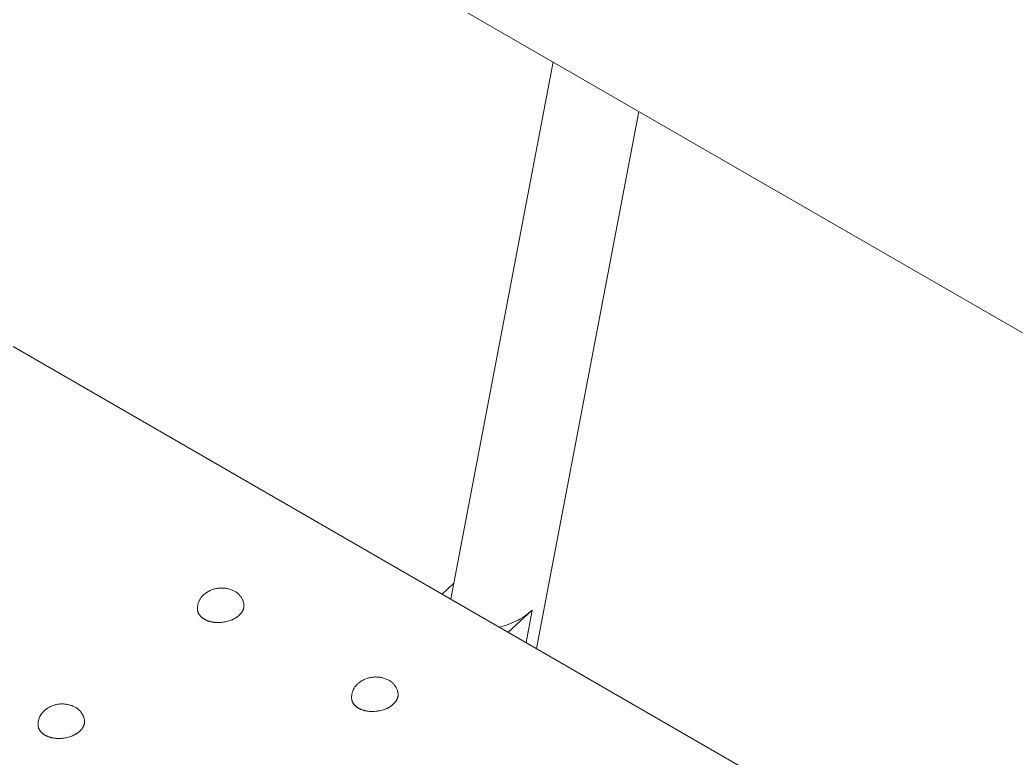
# Model space of a CAD drawing. Header units: inches. Extents: x -9 to 187, y -3 to 135.
# Drawn here: x 129.82 to 140.07, y 74.72 to 82.32 of the extents above; entities that cross this region are included whole.
import ezdxf

# ---------------------------------------------------------------- set-up
doc = ezdxf.new("R2010")
doc.units = ezdxf.units.IN
doc.layers.add('ZANO_R', color=7, linetype='Continuous', lineweight=0)

msp = doc.modelspace()

# ---------------------------------------------------------------- linework, layer by layer
at = {"layer": 'ZANO_R'}
for p, q in [((130.38269, 84.72863), (136.95362, 80.9349)), ((134.25583, 76.37877), (135.30599, 81.88616)), ((136.18757, 81.37718), (135.13363, 75.84984)), ((136.95362, 80.9349), (139.21946, 79.62672)), ((139.21946, 79.62672), (175.45653, 58.70523)), ((156.42896, 63.55497), (129.42074, 79.14818)), ((131.84901, 76.46892), (131.85869, 76.47036)), ((131.85869, 76.47036), (131.86842, 76.47146)), ((131.86842, 76.47146), (131.87817, 76.47223)), ((131.87817, 76.47223), (131.88795, 76.47265)), ((131.88795, 76.47265), (131.89774, 76.47274)), ((131.89774, 76.47274), (131.90753, 76.47248)), ((131.90753, 76.47248), (131.9173, 76.47189)), ((131.9173, 76.47189), (131.92704, 76.47095)), ((131.92704, 76.47095), (131.93675, 76.46968)), ((131.93675, 76.46968), (131.9464, 76.46807)), ((134.16315, 76.41015), (134.28255, 76.51891)), ((131.6772, 76.36497), (131.68087, 76.37044)), ((131.68087, 76.37044), (131.68472, 76.37578)), ((131.68472, 76.37578), (131.68875, 76.38099)), ((131.68875, 76.38099), (131.69297, 76.38606)), ((131.69297, 76.38606), (131.69735, 76.39097)), ((131.69735, 76.39097), (131.7019, 76.39574)), ((131.7019, 76.39574), (131.70661, 76.40034)), ((131.70661, 76.40034), (131.71148, 76.40478)), ((131.71148, 76.40478), (131.71649, 76.40905)), ((131.71649, 76.40905), (131.72165, 76.41314)), ((131.72165, 76.41314), (131.72695, 76.41705)), ((131.72695, 76.41705), (131.73238, 76.42078)), ((131.73238, 76.42078), (131.74046, 76.42631)), ((131.74046, 76.42631), (131.74872, 76.43155)), ((131.74872, 76.43155), (131.75717, 76.43651)), ((131.75717, 76.43651), (131.76578, 76.44116)), ((131.76578, 76.44116), (131.77454, 76.44552)), ((131.77454, 76.44552), (131.78346, 76.44956)), ((131.78346, 76.44956), (131.7925, 76.4533)), ((131.7925, 76.4533), (131.80168, 76.45672)), ((131.80168, 76.45672), (131.81096, 76.45981)), ((131.81096, 76.45981), (131.82035, 76.46258)), ((131.82035, 76.46258), (131.82983, 76.46503)), ((131.82983, 76.46503), (131.83938, 76.46714)), ((131.83938, 76.46714), (131.84901, 76.46892)), ((131.9464, 76.46807), (131.95599, 76.46613)), ((131.95599, 76.46613), (131.96551, 76.46385)), ((131.96551, 76.46385), (131.97495, 76.46124)), ((131.97495, 76.46124), (131.98429, 76.45831)), ((131.98429, 76.45831), (131.99352, 76.45505)), ((131.99352, 76.45505), (132.00263, 76.45148)), ((132.00263, 76.45148), (132.01161, 76.44758)), ((132.01161, 76.44758), (132.02045, 76.44338)), ((132.02045, 76.44338), (132.02914, 76.43888)), ((132.02914, 76.43888), (132.03471, 76.43578)), ((132.03471, 76.43578), (132.04017, 76.43249)), ((132.04017, 76.43249), (132.04551, 76.42901)), ((132.04551, 76.42901), (132.05073, 76.42535)), ((132.05073, 76.42535), (132.05581, 76.42151)), ((132.05581, 76.42151), (132.06076, 76.4175)), ((132.06076, 76.4175), (132.06557, 76.41331)), ((132.06557, 76.41331), (132.07024, 76.40897)), ((132.07024, 76.40897), (132.07474, 76.40446)), ((132.07474, 76.40446), (132.07909, 76.3998)), ((132.07909, 76.3998), (132.08328, 76.395)), ((132.08328, 76.395), (132.08729, 76.39005)), ((132.08729, 76.39005), (132.09114, 76.38496)), ((132.09114, 76.38496), (132.0948, 76.37975)), ((132.0948, 76.37975), (132.09828, 76.37441)), ((132.09828, 76.37441), (132.10157, 76.36895)), ((132.10157, 76.36895), (132.10468, 76.36338)), ((134.25264, 76.35848), (134.25404, 76.36847)), ((134.25404, 76.36847), (134.25576, 76.37842)), ((131.64666, 76.25889), (131.64669, 76.26548)), ((131.64669, 76.26548), (131.64695, 76.27206)), ((131.64695, 76.27206), (131.64744, 76.27863)), ((131.64744, 76.27863), (131.64815, 76.28518)), ((131.64815, 76.28518), (131.64908, 76.2917)), ((131.64908, 76.2917), (131.65024, 76.29818)), ((131.65024, 76.29818), (131.65162, 76.30462)), ((131.65162, 76.30462), (131.65323, 76.31101)), ((131.65323, 76.31101), (131.65505, 76.31734)), ((131.65505, 76.31734), (131.65709, 76.3236)), ((131.65709, 76.3236), (131.65934, 76.32979)), ((131.65934, 76.32979), (131.66181, 76.3359)), ((131.66181, 76.3359), (131.66448, 76.34192)), ((131.66448, 76.34192), (131.66736, 76.34784)), ((131.66736, 76.34784), (131.67044, 76.35366)), ((131.67044, 76.35366), (131.67373, 76.35937)), ((131.67373, 76.35937), (131.6772, 76.36497)), ((132.10468, 76.36338), (132.10758, 76.35771)), ((132.10758, 76.35771), (132.11029, 76.35194)), ((132.11029, 76.35194), (132.1128, 76.34608)), ((132.1128, 76.34608), (132.11511, 76.34014)), ((132.11511, 76.34014), (132.1172, 76.33412)), ((132.1172, 76.33412), (132.11909, 76.32803)), ((132.11909, 76.32803), (132.12076, 76.32188)), ((132.12076, 76.32188), (132.12222, 76.31568)), ((132.12154, 76.26356), (132.1221, 76.26576)), ((132.1221, 76.26576), (132.12262, 76.26795)), ((132.12222, 76.31568), (132.12347, 76.30943)), ((132.12262, 76.26795), (132.12309, 76.27015)), ((132.12309, 76.27015), (132.12351, 76.27235)), ((132.12347, 76.30943), (132.12449, 76.30314)), ((132.12351, 76.27235), (132.12389, 76.27456)), ((132.12389, 76.27456), (132.12422, 76.27677)), ((132.12422, 76.27677), (132.1245, 76.27897)), ((132.12473, 76.30096), (132.12449, 76.30314)), ((132.1245, 76.27897), (132.12474, 76.28118)), ((132.12492, 76.29878), (132.12473, 76.30096)), ((132.12474, 76.28118), (132.12493, 76.28339)), ((132.12506, 76.29659), (132.12492, 76.29878)), ((132.12493, 76.28339), (132.12507, 76.2856)), ((132.12516, 76.2944), (132.12506, 76.29659)), ((132.12507, 76.2856), (132.12516, 76.2878)), ((132.12521, 76.2922), (132.12516, 76.2944)), ((132.12516, 76.2878), (132.12521, 76.29)), ((132.12521, 76.29), (132.12521, 76.2922)), ((131.64686, 76.25231), (131.64666, 76.25889)), ((131.64728, 76.24573), (131.64686, 76.25231)), ((131.64728, 76.24573), (131.64751, 76.24392)), ((131.64751, 76.24392), (131.64778, 76.24211)), ((131.64778, 76.24211), (131.64808, 76.2403)), ((131.64808, 76.2403), (131.64842, 76.2385)), ((131.64842, 76.2385), (131.64878, 76.23671)), ((131.64878, 76.23671), (131.64918, 76.23492)), ((131.64918, 76.23492), (131.64961, 76.23314)), ((131.64961, 76.23314), (131.65007, 76.23137)), ((131.65007, 76.23137), (131.65057, 76.22961)), ((131.65057, 76.22961), (131.65109, 76.22785)), ((131.65109, 76.22785), (131.65165, 76.2261)), ((131.65165, 76.2261), (131.65224, 76.22436)), ((131.65224, 76.22436), (131.65351, 76.22091)), ((131.65351, 76.22091), (131.65491, 76.2175)), ((131.65491, 76.2175), (131.65642, 76.21412)), ((131.65642, 76.21412), (131.65805, 76.2108)), ((131.65805, 76.2108), (131.65979, 76.20751)), ((131.65979, 76.20751), (131.66165, 76.20428)), ((131.66165, 76.20428), (131.66362, 76.20109)), ((131.66362, 76.20109), (131.66569, 76.19796)), ((131.66569, 76.19796), (131.66787, 76.19487)), ((131.66787, 76.19487), (131.67015, 76.19185)), ((131.67015, 76.19185), (131.67252, 76.18888)), ((131.67252, 76.18888), (131.67499, 76.18597)), ((131.67499, 76.18597), (131.67755, 76.18312)), ((131.67755, 76.18312), (131.68019, 76.18033)), ((131.68019, 76.18033), (131.68292, 76.1776)), ((131.68292, 76.1776), (131.68572, 76.17493)), ((131.68572, 76.17493), (131.68861, 76.17233)), ((131.68861, 76.17233), (131.69156, 76.16979)), ((131.69156, 76.16979), (131.69459, 76.16732)), ((131.69459, 76.16732), (131.69767, 76.16492)), ((131.69767, 76.16492), (131.70082, 76.16257)), ((131.70082, 76.16257), (131.70403, 76.1603)), ((132.03138, 76.1606), (132.03574, 76.16313)), ((132.03574, 76.16313), (132.03999, 76.16571)), ((132.03999, 76.16571), (132.04412, 76.16831)), ((132.04412, 76.16831), (132.04814, 76.17096)), ((132.04814, 76.17096), (132.05204, 76.17363)), ((132.05204, 76.17363), (132.05582, 76.17632)), ((132.05582, 76.17632), (132.05985, 76.17931)), ((132.05985, 76.17931), (132.06381, 76.18239)), ((132.06381, 76.18239), (132.0677, 76.18555)), ((132.0677, 76.18555), (132.07151, 76.1888)), ((132.07151, 76.1888), (132.07524, 76.19213)), ((132.07524, 76.19213), (132.07889, 76.19554)), ((132.07889, 76.19554), (132.08244, 76.19903)), ((132.08244, 76.19903), (132.08589, 76.2026)), ((132.08589, 76.2026), (132.08923, 76.20624)), ((132.08923, 76.20624), (132.09246, 76.20996)), ((132.09246, 76.20996), (132.09557, 76.21375)), ((132.09557, 76.21375), (132.09855, 76.21761)), ((132.09855, 76.21761), (132.1014, 76.22153)), ((132.1014, 76.22153), (132.10412, 76.22552)), ((132.10412, 76.22552), (132.10669, 76.22956)), ((132.10669, 76.22956), (132.10911, 76.23366)), ((132.10911, 76.23366), (132.11139, 76.23782)), ((132.11139, 76.23782), (132.1135, 76.24201)), ((132.1135, 76.24201), (132.11449, 76.24413)), ((132.11449, 76.24413), (132.11545, 76.24626)), ((132.11545, 76.24626), (132.11636, 76.24839)), ((132.11636, 76.24839), (132.11723, 76.25054)), ((132.11723, 76.25054), (132.11806, 76.25269)), ((132.11806, 76.25269), (132.11884, 76.25485)), ((132.11884, 76.25485), (132.11958, 76.25702)), ((132.11958, 76.25702), (132.12028, 76.2592)), ((132.12028, 76.2592), (132.12093, 76.26138)), ((132.12093, 76.26138), (132.12154, 76.26356)), ((134.84283, 76.01773), (135.09223, 76.24622)), ((134.98962, 76.16872), (134.96763, 76.15532)), ((135.01115, 76.18284), (134.98962, 76.16872)), ((135.0322, 76.19767), (135.01115, 76.18284)), ((135.02822, 75.9107), (135.09223, 76.24622)), ((135.05274, 76.21318), (135.0322, 76.19767)), ((135.07276, 76.22937), (135.05274, 76.21318)), ((135.09223, 76.24622), (135.07276, 76.22937)), ((131.70403, 76.1603), (131.70729, 76.15809)), ((131.70729, 76.15809), (131.7106, 76.15595)), ((131.7106, 76.15595), (131.71396, 76.15388)), ((131.71396, 76.15388), (131.71736, 76.15187)), ((131.71736, 76.15187), (131.72118, 76.14972)), ((131.72118, 76.14972), (131.72511, 76.14761)), ((131.72511, 76.14761), (131.72915, 76.14556)), ((131.72915, 76.14556), (131.73331, 76.14355)), ((131.73331, 76.14355), (131.73759, 76.14159)), ((131.73759, 76.14159), (131.74198, 76.13969)), ((131.74198, 76.13969), (131.74648, 76.13784)), ((131.74648, 76.13784), (131.7511, 76.13606)), ((131.7511, 76.13606), (131.75582, 76.13434)), ((131.75582, 76.13434), (131.76065, 76.13269)), ((131.76065, 76.13269), (131.76559, 76.13111)), ((131.76559, 76.13111), (131.77063, 76.1296)), ((131.77063, 76.1296), (131.77577, 76.12817)), ((131.77577, 76.12817), (131.781, 76.12682)), ((131.781, 76.12682), (131.78633, 76.12554)), ((131.78633, 76.12554), (131.79175, 76.12436)), ((131.79175, 76.12436), (131.79725, 76.12326)), ((131.79725, 76.12326), (131.80284, 76.12224)), ((131.80284, 76.12224), (131.8085, 76.12132)), ((131.8085, 76.12132), (131.81424, 76.1205)), ((131.81424, 76.1205), (131.82005, 76.11976)), ((131.82005, 76.11976), (131.82592, 76.11913)), ((131.82592, 76.11913), (131.83782, 76.11816)), ((131.83782, 76.11816), (131.84992, 76.11759)), ((131.84992, 76.11759), (131.86216, 76.11744)), ((131.86216, 76.11744), (131.8745, 76.1177)), ((131.8745, 76.1177), (131.88689, 76.11839)), ((131.88689, 76.11839), (131.89927, 76.11949)), ((131.89927, 76.11949), (131.9116, 76.12101)), ((131.9116, 76.12101), (131.92383, 76.12293)), ((131.92383, 76.12293), (131.9359, 76.12524)), ((131.9359, 76.12524), (131.94779, 76.12794)), ((131.94779, 76.12794), (131.95944, 76.13099)), ((131.95944, 76.13099), (131.9708, 76.13438)), ((131.9708, 76.13438), (131.98186, 76.13809)), ((131.98186, 76.13809), (131.99256, 76.1421)), ((131.99256, 76.1421), (132.00289, 76.14638)), ((132.00289, 76.14638), (132.00791, 76.14862)), ((132.00791, 76.14862), (132.01282, 76.15091)), ((132.01282, 76.15091), (132.01762, 76.15326)), ((132.01762, 76.15326), (132.02232, 76.15566)), ((132.02232, 76.15566), (132.02691, 76.15811)), ((132.02691, 76.15811), (132.03138, 76.1606)), ((134.7783, 76.07573), (134.75334, 76.0694)), ((134.80303, 76.08289), (134.7783, 76.07573)), ((134.82751, 76.09087), (134.80303, 76.08289)), ((134.85171, 76.09965), (134.82751, 76.09087)), ((134.87561, 76.10924), (134.85171, 76.09965)), ((134.89918, 76.11961), (134.87561, 76.10924)), ((134.92239, 76.13075), (134.89918, 76.11961)), ((134.94521, 76.14266), (134.92239, 76.13075)), ((134.96763, 76.15532), (134.94521, 76.14266)), ((133.39705, 75.54408), (133.40644, 75.54685)), ((133.40644, 75.54685), (133.41591, 75.5493)), ((133.41591, 75.5493), (133.42547, 75.55141)), ((133.42547, 75.55141), (133.4351, 75.55319)), ((133.4351, 75.55319), (133.44478, 75.55463)), ((133.44478, 75.55463), (133.4545, 75.55574)), ((133.4545, 75.55574), (133.46426, 75.5565)), ((133.46426, 75.5565), (133.47404, 75.55693)), ((133.47404, 75.55693), (133.48383, 75.55701)), ((133.48383, 75.55701), (133.49361, 75.55676)), ((133.49361, 75.55676), (133.50338, 75.55616)), ((133.50338, 75.55616), (133.51313, 75.55523)), ((133.51313, 75.55523), (133.52283, 75.55395)), ((133.52283, 75.55395), (133.53249, 75.55234)), ((133.53249, 75.55234), (133.54208, 75.5504)), ((133.54208, 75.5504), (133.5516, 75.54812)), ((133.5516, 75.54812), (133.56103, 75.54551)), ((133.25981, 75.44365), (133.26329, 75.44924)), ((133.26329, 75.44924), (133.26695, 75.45471)), ((133.26695, 75.45471), (133.27081, 75.46006)), ((133.27081, 75.46006), (133.27484, 75.46526)), ((133.27484, 75.46526), (133.27905, 75.47033)), ((133.27905, 75.47033), (133.28344, 75.47524)), ((133.28344, 75.47524), (133.28799, 75.48001)), ((133.28799, 75.48001), (133.2927, 75.48461)), ((133.2927, 75.48461), (133.29756, 75.48905)), ((133.29756, 75.48905), (133.30258, 75.49332)), ((133.30258, 75.49332), (133.30774, 75.49741)), ((133.30774, 75.49741), (133.31304, 75.50132)), ((133.31304, 75.50132), (133.31847, 75.50505)), ((133.31847, 75.50505), (133.32655, 75.51058)), ((133.32655, 75.51058), (133.33481, 75.51582)), ((133.33481, 75.51582), (133.34325, 75.52078)), ((133.34325, 75.52078), (133.35186, 75.52543)), ((133.35186, 75.52543), (133.36063, 75.52979)), ((133.36063, 75.52979), (133.36954, 75.53384)), ((133.36954, 75.53384), (133.37859, 75.53757)), ((133.37859, 75.53757), (133.38776, 75.54099)), ((133.38776, 75.54099), (133.39705, 75.54408)), ((133.56103, 75.54551), (133.57037, 75.54258)), ((133.57037, 75.54258), (133.5796, 75.53932)), ((133.5796, 75.53932), (133.58871, 75.53575)), ((133.58871, 75.53575), (133.5977, 75.53186)), ((133.5977, 75.53186), (133.60654, 75.52766)), ((133.60654, 75.52766), (133.61523, 75.52315)), ((133.61523, 75.52315), (133.6208, 75.52005)), ((133.6208, 75.52005), (133.62625, 75.51676)), ((133.62625, 75.51676), (133.6316, 75.51328)), ((133.6316, 75.51328), (133.63681, 75.50962)), ((133.63681, 75.50962), (133.6419, 75.50578)), ((133.6419, 75.50578), (133.64685, 75.50177)), ((133.64685, 75.50177), (133.65166, 75.49759)), ((133.65166, 75.49759), (133.65632, 75.49324)), ((133.65632, 75.49324), (133.66083, 75.48873)), ((133.66083, 75.48873), (133.66518, 75.48408)), ((133.66518, 75.48408), (133.66937, 75.47927)), ((133.66937, 75.47927), (133.67338, 75.47432)), ((133.67338, 75.47432), (133.67722, 75.46923)), ((133.67722, 75.46923), (133.68089, 75.46402)), ((133.68089, 75.46402), (133.68437, 75.45868)), ((133.68437, 75.45868), (133.68766, 75.45322)), ((133.68766, 75.45322), (133.69076, 75.44766)), ((133.69076, 75.44766), (133.69367, 75.44198)), ((133.23275, 75.34316), (133.23278, 75.34975)), ((133.23294, 75.33658), (133.23275, 75.34316)), ((133.23278, 75.34975), (133.23304, 75.35633)), ((133.23304, 75.35633), (133.23352, 75.3629)), ((133.23352, 75.3629), (133.23423, 75.36945)), ((133.23423, 75.36945), (133.23517, 75.37597)), ((133.23517, 75.37597), (133.23633, 75.38245)), ((133.23633, 75.38245), (133.23771, 75.38889)), ((133.23771, 75.38889), (133.23931, 75.39528)), ((133.23931, 75.39528), (133.24114, 75.40161)), ((133.24114, 75.40161), (133.24318, 75.40787)), ((133.24318, 75.40787), (133.24543, 75.41406)), ((133.24543, 75.41406), (133.2479, 75.42017)), ((133.2479, 75.42017), (133.25057, 75.42619)), ((133.25057, 75.42619), (133.25345, 75.43211)), ((133.25345, 75.43211), (133.25653, 75.43793)), ((133.25653, 75.43793), (133.25981, 75.44365)), ((133.69367, 75.44198), (133.69638, 75.43621)), ((133.69638, 75.43621), (133.69889, 75.43036)), ((133.69889, 75.43036), (133.70119, 75.42441)), ((133.70119, 75.42441), (133.70329, 75.41839)), ((133.70329, 75.41839), (133.70518, 75.41231)), ((133.70518, 75.41231), (133.70685, 75.40616)), ((133.70637, 75.34347), (133.70567, 75.34129)), ((133.70702, 75.34565), (133.70637, 75.34347)), ((133.70685, 75.40616), (133.70831, 75.39995)), ((133.70763, 75.34784), (133.70702, 75.34565)), ((133.70819, 75.35003), (133.70763, 75.34784)), ((133.7087, 75.35222), (133.70819, 75.35003)), ((133.70831, 75.39995), (133.70955, 75.3937)), ((133.70917, 75.35442), (133.7087, 75.35222)), ((133.7096, 75.35663), (133.70917, 75.35442)), ((133.70955, 75.3937), (133.71058, 75.38741)), ((133.70997, 75.35883), (133.7096, 75.35663)), ((133.7103, 75.36104), (133.70997, 75.35883)), ((133.71059, 75.36325), (133.7103, 75.36104)), ((133.71058, 75.38741), (133.71082, 75.38523)), ((133.71082, 75.36545), (133.71059, 75.36325)), ((133.71082, 75.38523), (133.71101, 75.38305)), ((133.71101, 75.36766), (133.71082, 75.36545)), ((133.71101, 75.38305), (133.71115, 75.38087)), ((133.71115, 75.36987), (133.71101, 75.36766)), ((133.71115, 75.38087), (133.71125, 75.37867)), ((133.71125, 75.37207), (133.71115, 75.36987)), ((133.71125, 75.37867), (133.7113, 75.37648)), ((133.7113, 75.37428), (133.71125, 75.37207)), ((133.7113, 75.37648), (133.7113, 75.37428)), ((130.10845, 75.23844), (130.11689, 75.2434)), ((130.10845, 75.23844), (130.11689, 75.2434)), ((130.11689, 75.2434), (130.1255, 75.24805)), ((130.11689, 75.2434), (130.1255, 75.24805)), ((130.1255, 75.24805), (130.13427, 75.25241)), ((130.1255, 75.24805), (130.13427, 75.25241)), ((130.13427, 75.25241), (130.14318, 75.25645)), ((130.13427, 75.25241), (130.14318, 75.25645)), ((130.14318, 75.25645), (130.15223, 75.26019)), ((130.14318, 75.25645), (130.15223, 75.26019)), ((130.15223, 75.26019), (130.1614, 75.26361)), ((130.15223, 75.26019), (130.1614, 75.26361)), ((130.1614, 75.26361), (130.17069, 75.2667)), ((130.1614, 75.26361), (130.17069, 75.2667)), ((130.17069, 75.2667), (130.18007, 75.26947)), ((130.17069, 75.2667), (130.18007, 75.26947)), ((130.18007, 75.26947), (130.18955, 75.27192)), ((130.18007, 75.26947), (130.18955, 75.27192)), ((130.18955, 75.27192), (130.19911, 75.27403)), ((130.18955, 75.27192), (130.19911, 75.27403)), ((130.19911, 75.27403), (130.20874, 75.27581)), ((130.19911, 75.27403), (130.20874, 75.27581)), ((130.20874, 75.27581), (130.21842, 75.27725)), ((130.20874, 75.27581), (130.21842, 75.27725)), ((130.21842, 75.27725), (130.22814, 75.27835)), ((130.21842, 75.27725), (130.22814, 75.27835)), ((130.22814, 75.27835), (130.2379, 75.27912)), ((130.22814, 75.27835), (130.2379, 75.27912)), ((130.2379, 75.27912), (130.24768, 75.27955)), ((130.2379, 75.27912), (130.24768, 75.27955)), ((130.24768, 75.27955), (130.25747, 75.27963)), ((130.24768, 75.27955), (130.25747, 75.27963)), ((130.25747, 75.27963), (130.26725, 75.27938)), ((130.25747, 75.27963), (130.26725, 75.27938)), ((130.26725, 75.27938), (130.27702, 75.27878)), ((130.26725, 75.27938), (130.27702, 75.27878)), ((130.27702, 75.27878), (130.28677, 75.27785)), ((130.27702, 75.27878), (130.28677, 75.27785)), ((130.28677, 75.27785), (130.29647, 75.27657)), ((130.28677, 75.27785), (130.29647, 75.27657)), ((130.29647, 75.27657), (130.30613, 75.27496)), ((130.29647, 75.27657), (130.30613, 75.27496)), ((130.30613, 75.27496), (130.31572, 75.27302)), ((130.30613, 75.27496), (130.31572, 75.27302)), ((130.31572, 75.27302), (130.32524, 75.27074)), ((130.31572, 75.27302), (130.32524, 75.27074)), ((130.32524, 75.27074), (130.33467, 75.26813)), ((130.32524, 75.27074), (130.33467, 75.26813)), ((130.33467, 75.26813), (130.34401, 75.2652)), ((130.33467, 75.26813), (130.34401, 75.2652)), ((130.34401, 75.2652), (130.35324, 75.26194)), ((130.34401, 75.2652), (130.35324, 75.26194)), ((130.35324, 75.26194), (130.36235, 75.25837)), ((130.35324, 75.26194), (130.36235, 75.25837)), ((130.36235, 75.25837), (130.37134, 75.25448)), ((130.36235, 75.25837), (130.37134, 75.25448)), ((130.37134, 75.25448), (130.38018, 75.25027)), ((130.37134, 75.25448), (130.38018, 75.25027)), ((130.38018, 75.25027), (130.38887, 75.24577)), ((130.38018, 75.25027), (130.38887, 75.24577)), ((130.38887, 75.24577), (130.39435, 75.24271)), ((130.38887, 75.24577), (130.39444, 75.24267)), ((130.39435, 75.24271), (130.39972, 75.23947)), ((130.39444, 75.24267), (130.39989, 75.23938)), ((130.39972, 75.23947), (130.40498, 75.23605)), ((130.39989, 75.23938), (130.40523, 75.2359)), ((133.23336, 75.33001), (133.23294, 75.33658)), ((133.2336, 75.32819), (133.23336, 75.33001)), ((133.23387, 75.32638), (133.2336, 75.32819)), ((133.23417, 75.32457), (133.23387, 75.32638)), ((133.2345, 75.32278), (133.23417, 75.32457)), ((133.23487, 75.32098), (133.2345, 75.32278)), ((133.23527, 75.3192), (133.23487, 75.32098)), ((133.2357, 75.31742), (133.23527, 75.3192)), ((133.23616, 75.31564), (133.2357, 75.31742)), ((133.23666, 75.31388), (133.23616, 75.31564)), ((133.23718, 75.31212), (133.23666, 75.31388)), ((133.23774, 75.31037), (133.23718, 75.31212)), ((133.23833, 75.30863), (133.23774, 75.31037)), ((133.2396, 75.30518), (133.23833, 75.30863)), ((133.24099, 75.30177), (133.2396, 75.30518)), ((133.24251, 75.2984), (133.24099, 75.30177)), ((133.24414, 75.29507), (133.24251, 75.2984)), ((133.24588, 75.29178), (133.24414, 75.29507)), ((133.24774, 75.28855), (133.24588, 75.29178)), ((133.24971, 75.28536), (133.24774, 75.28855)), ((133.25178, 75.28223), (133.24971, 75.28536)), ((133.25396, 75.27915), (133.25178, 75.28223)), ((133.25623, 75.27612), (133.25396, 75.27915)), ((133.25861, 75.27315), (133.25623, 75.27612)), ((133.26107, 75.27024), (133.25861, 75.27315)), ((133.26363, 75.26739), (133.26107, 75.27024)), ((133.26628, 75.2646), (133.26363, 75.26739)), ((133.269, 75.26187), (133.26628, 75.2646)), ((133.27181, 75.25921), (133.269, 75.26187)), ((133.27469, 75.2566), (133.27181, 75.25921)), ((133.27765, 75.25407), (133.27469, 75.2566)), ((133.28067, 75.25159), (133.27765, 75.25407)), ((133.28376, 75.24919), (133.28067, 75.25159)), ((133.28691, 75.24685), (133.28376, 75.24919)), ((133.29012, 75.24457), (133.28691, 75.24685)), ((133.29338, 75.24236), (133.29012, 75.24457)), ((133.29669, 75.24022), (133.29338, 75.24236)), ((133.30005, 75.23815), (133.29669, 75.24022)), ((133.60841, 75.23993), (133.60371, 75.23753)), ((133.61299, 75.24238), (133.60841, 75.23993)), ((133.61747, 75.24487), (133.61299, 75.24238)), ((133.62183, 75.2474), (133.61747, 75.24487)), ((133.62608, 75.24998), (133.62183, 75.2474)), ((133.63021, 75.25259), (133.62608, 75.24998)), ((133.63423, 75.25523), (133.63021, 75.25259)), ((133.63813, 75.2579), (133.63423, 75.25523)), ((133.64191, 75.26059), (133.63813, 75.2579)), ((133.64593, 75.26359), (133.64191, 75.26059)), ((133.64989, 75.26666), (133.64593, 75.26359)), ((133.65378, 75.26983), (133.64989, 75.26666)), ((133.6576, 75.27307), (133.65378, 75.26983)), ((133.66133, 75.2764), (133.6576, 75.27307)), ((133.66498, 75.27981), (133.66133, 75.2764)), ((133.66853, 75.2833), (133.66498, 75.27981)), ((133.67197, 75.28687), (133.66853, 75.2833)), ((133.67532, 75.29052), (133.67197, 75.28687)), ((133.67854, 75.29423), (133.67532, 75.29052)), ((133.68165, 75.29802), (133.67854, 75.29423)), ((133.68464, 75.30188), (133.68165, 75.29802)), ((133.68749, 75.30581), (133.68464, 75.30188)), ((133.6902, 75.30979), (133.68749, 75.30581)), ((133.69278, 75.31384), (133.6902, 75.30979)), ((133.6952, 75.31794), (133.69278, 75.31384)), ((133.69747, 75.32209), (133.6952, 75.31794)), ((133.69959, 75.32629), (133.69747, 75.32209)), ((133.70058, 75.3284), (133.69959, 75.32629)), ((133.70154, 75.33053), (133.70058, 75.3284)), ((133.70245, 75.33266), (133.70154, 75.33053)), ((133.70332, 75.33481), (133.70245, 75.33266)), ((133.70415, 75.33696), (133.70332, 75.33481)), ((133.70493, 75.33912), (133.70415, 75.33696)), ((133.70567, 75.34129), (133.70493, 75.33912)), ((130.0184, 75.13485), (130.02085, 75.14108)), ((130.01907, 75.13668), (130.02153, 75.14279)), ((130.02085, 75.14108), (130.02352, 75.14722)), ((130.02153, 75.14279), (130.02421, 75.14881)), ((130.02352, 75.14722), (130.02639, 75.15326)), ((130.02421, 75.14881), (130.02709, 75.15473)), ((130.02639, 75.15326), (130.02948, 75.1592)), ((130.02709, 75.15473), (130.03017, 75.16055)), ((130.02948, 75.1592), (130.03277, 75.16503)), ((130.03017, 75.16055), (130.03345, 75.16627)), ((130.03277, 75.16503), (130.03627, 75.17074)), ((130.03345, 75.16627), (130.03693, 75.17186)), ((130.03627, 75.17074), (130.03996, 75.17633)), ((130.03693, 75.17186), (130.04059, 75.17733)), ((130.03996, 75.17633), (130.04384, 75.18178)), ((130.04059, 75.17733), (130.04445, 75.18267)), ((130.04384, 75.18178), (130.04791, 75.18709)), ((130.04445, 75.18267), (130.04848, 75.18788)), ((130.04791, 75.18709), (130.05216, 75.19226)), ((130.04848, 75.18788), (130.05269, 75.19295)), ((130.05216, 75.19226), (130.0566, 75.19728)), ((130.05269, 75.19295), (130.05708, 75.19786)), ((130.0566, 75.19728), (130.0612, 75.20214)), ((130.05708, 75.19786), (130.06162, 75.20263)), ((130.0612, 75.20214), (130.06597, 75.20683)), ((130.06162, 75.20263), (130.06634, 75.20723)), ((130.06597, 75.20683), (130.0709, 75.21136)), ((130.06634, 75.20723), (130.0712, 75.21167)), ((130.0709, 75.21136), (130.07599, 75.21571)), ((130.0712, 75.21167), (130.07622, 75.21594)), ((130.07599, 75.21571), (130.08122, 75.21989)), ((130.07622, 75.21594), (130.08138, 75.22003)), ((130.08122, 75.21989), (130.0866, 75.22387)), ((130.08138, 75.22003), (130.08668, 75.22394)), ((130.0866, 75.22387), (130.09211, 75.22767)), ((130.08668, 75.22394), (130.09211, 75.22767)), ((130.09211, 75.22767), (130.10019, 75.2332)), ((130.09211, 75.22767), (130.10019, 75.2332)), ((130.10019, 75.2332), (130.10845, 75.23844)), ((130.10019, 75.2332), (130.10845, 75.23844)), ((130.40498, 75.23605), (130.41012, 75.23246)), ((130.40523, 75.2359), (130.41045, 75.23224)), ((130.41012, 75.23246), (130.41514, 75.22868)), ((130.41045, 75.23224), (130.41554, 75.2284)), ((130.41514, 75.22868), (130.42002, 75.22475)), ((130.41554, 75.2284), (130.42049, 75.22439)), ((130.42002, 75.22475), (130.42477, 75.22064)), ((130.42049, 75.22439), (130.4253, 75.22021)), ((130.42477, 75.22064), (130.42938, 75.21638)), ((130.4253, 75.22021), (130.42996, 75.21586)), ((130.42938, 75.21638), (130.43384, 75.21196)), ((130.42996, 75.21586), (130.43447, 75.21135)), ((130.43384, 75.21196), (130.43814, 75.2074)), ((130.43447, 75.21135), (130.43882, 75.20669)), ((130.43814, 75.2074), (130.44229, 75.20269)), ((130.43882, 75.20669), (130.443, 75.20189)), ((130.44229, 75.20269), (130.44627, 75.19784)), ((130.443, 75.20189), (130.44702, 75.19694)), ((130.44627, 75.19784), (130.45009, 75.19286)), ((130.44702, 75.19694), (130.45086, 75.19185)), ((130.45009, 75.19286), (130.45374, 75.18775)), ((130.45086, 75.19185), (130.45453, 75.18664)), ((130.45374, 75.18775), (130.45721, 75.18253)), ((130.45453, 75.18664), (130.45801, 75.1813)), ((130.45721, 75.18253), (130.4605, 75.17718)), ((130.45801, 75.1813), (130.4613, 75.17584)), ((130.4605, 75.17718), (130.4636, 75.17173)), ((130.4613, 75.17584), (130.4644, 75.17027)), ((130.4636, 75.17173), (130.46652, 75.16617)), ((130.4644, 75.17027), (130.46731, 75.1646)), ((130.46652, 75.16617), (130.46925, 75.16052)), ((130.46731, 75.1646), (130.47002, 75.15883)), ((130.46925, 75.16052), (130.47179, 75.15478)), ((130.47002, 75.15883), (130.47253, 75.15297)), ((130.47179, 75.15478), (130.47412, 75.14896)), ((130.47253, 75.15297), (130.47483, 75.14703)), ((130.47412, 75.14896), (130.47626, 75.14306)), ((130.47483, 75.14703), (130.47693, 75.14101)), ((130.47626, 75.14306), (130.4782, 75.13709)), ((130.47693, 75.14101), (130.47881, 75.13492)), ((130.4782, 75.13709), (130.47993, 75.13106)), ((133.30345, 75.23614), (133.30005, 75.23815)), ((133.30726, 75.23399), (133.30345, 75.23614)), ((133.31119, 75.23189), (133.30726, 75.23399)), ((133.31524, 75.22983), (133.31119, 75.23189)), ((133.3194, 75.22782), (133.31524, 75.22983)), ((133.32368, 75.22586), (133.3194, 75.22782)), ((133.32807, 75.22396), (133.32368, 75.22586)), ((133.33257, 75.22211), (133.32807, 75.22396)), ((133.33719, 75.22033), (133.33257, 75.22211)), ((133.34191, 75.21861), (133.33719, 75.22033)), ((133.34674, 75.21696), (133.34191, 75.21861)), ((133.35168, 75.21538), (133.34674, 75.21696)), ((133.35671, 75.21387), (133.35168, 75.21538)), ((133.36185, 75.21244), (133.35671, 75.21387)), ((133.36709, 75.21109), (133.36185, 75.21244)), ((133.37242, 75.20982), (133.36709, 75.21109)), ((133.37784, 75.20863), (133.37242, 75.20982)), ((133.38334, 75.20753), (133.37784, 75.20863)), ((133.38893, 75.20652), (133.38334, 75.20753)), ((133.39459, 75.2056), (133.38893, 75.20652)), ((133.40033, 75.20477), (133.39459, 75.2056)), ((133.40613, 75.20404), (133.40033, 75.20477)), ((133.412, 75.2034), (133.40613, 75.20404)), ((133.42391, 75.20243), (133.412, 75.2034)), ((133.43601, 75.20186), (133.42391, 75.20243)), ((133.44825, 75.20171), (133.43601, 75.20186)), ((133.46059, 75.20198), (133.44825, 75.20171)), ((133.47297, 75.20266), (133.46059, 75.20198)), ((133.48535, 75.20377), (133.47297, 75.20266)), ((133.49768, 75.20528), (133.48535, 75.20377)), ((133.50991, 75.2072), (133.49768, 75.20528)), ((133.52199, 75.20952), (133.50991, 75.2072)), ((133.53388, 75.21221), (133.52199, 75.20952)), ((133.54552, 75.21526), (133.53388, 75.21221)), ((133.55689, 75.21865), (133.54552, 75.21526)), ((133.56795, 75.22237), (133.55689, 75.21865)), ((133.57865, 75.22638), (133.56795, 75.22237)), ((133.58898, 75.23066), (133.57865, 75.22638)), ((133.59399, 75.23289), (133.58898, 75.23066)), ((133.59891, 75.23518), (133.59399, 75.23289)), ((133.60371, 75.23753), (133.59891, 75.23518)), ((130.00628, 75.06936), (130.00646, 75.07605)), ((130.00634, 75.06267), (130.00628, 75.06936)), ((130.00664, 75.05598), (130.00634, 75.06267)), ((130.00639, 75.06578), (130.00642, 75.07237)), ((130.00658, 75.0592), (130.00639, 75.06578)), ((130.00642, 75.07237), (130.00668, 75.07895)), ((130.00646, 75.07605), (130.00686, 75.08273)), ((130.007, 75.05262), (130.00658, 75.0592)), ((130.00668, 75.07895), (130.00716, 75.08552)), ((130.00686, 75.08273), (130.0075, 75.0894)), ((130.007, 75.05262), (130.00724, 75.05081)), ((130.00716, 75.08552), (130.00787, 75.09207)), ((130.00724, 75.05081), (130.00751, 75.049)), ((130.0075, 75.0894), (130.00838, 75.09603)), ((130.00751, 75.049), (130.00781, 75.04719)), ((130.00781, 75.04719), (130.00814, 75.04539)), ((130.00787, 75.09207), (130.00881, 75.09859)), ((130.00814, 75.04539), (130.00851, 75.0436)), ((130.00838, 75.09603), (130.00948, 75.10264)), ((130.00851, 75.0436), (130.00891, 75.04181)), ((130.00881, 75.09859), (130.00997, 75.10507)), ((130.00891, 75.04181), (130.00934, 75.04003)), ((130.00934, 75.04003), (130.0098, 75.03826)), ((130.00948, 75.10264), (130.01081, 75.1092)), ((130.0098, 75.03826), (130.01029, 75.0365)), ((130.00997, 75.10507), (130.01135, 75.11151)), ((130.01029, 75.0365), (130.01082, 75.03474)), ((130.01081, 75.1092), (130.01237, 75.11571)), ((130.01082, 75.03474), (130.01138, 75.03299)), ((130.01135, 75.11151), (130.01295, 75.1179)), ((130.01237, 75.11571), (130.01416, 75.12216)), ((130.01295, 75.1179), (130.01478, 75.12423)), ((130.01416, 75.12216), (130.01617, 75.12854)), ((130.01478, 75.12423), (130.01682, 75.13049)), ((130.01617, 75.12854), (130.0184, 75.13485)), ((130.01682, 75.13049), (130.01907, 75.13668)), ((130.46384, 75.03241), (130.46642, 75.03646)), ((130.46642, 75.03646), (130.46884, 75.04056)), ((130.46884, 75.04056), (130.47111, 75.04471)), ((130.47111, 75.04471), (130.47322, 75.04891)), ((130.47322, 75.04891), (130.47422, 75.05102)), ((130.47422, 75.05102), (130.47518, 75.05315)), ((130.47518, 75.05315), (130.47609, 75.05528)), ((130.47609, 75.05528), (130.47696, 75.05743)), ((130.47696, 75.05743), (130.47779, 75.05958)), ((130.47779, 75.05958), (130.47857, 75.06174)), ((130.47857, 75.06174), (130.47931, 75.06391)), ((130.47881, 75.13492), (130.48049, 75.12877)), ((130.47931, 75.06391), (130.48001, 75.06609)), ((130.47993, 75.13106), (130.48145, 75.12497)), ((130.48001, 75.06609), (130.48066, 75.06827)), ((130.48049, 75.12877), (130.48195, 75.12257)), ((130.48066, 75.06827), (130.48126, 75.07045)), ((130.48126, 75.07045), (130.48183, 75.07265)), ((130.48145, 75.12497), (130.48277, 75.11884)), ((130.48183, 75.07265), (130.48234, 75.07484)), ((130.48195, 75.12257), (130.48319, 75.11632)), ((130.48234, 75.07484), (130.48281, 75.07704)), ((130.48277, 75.11884), (130.48388, 75.11266)), ((130.48281, 75.07704), (130.48324, 75.07924)), ((130.48319, 75.11632), (130.48422, 75.11003)), ((130.48324, 75.07924), (130.48361, 75.08145)), ((130.48361, 75.08145), (130.48394, 75.08366)), ((130.48394, 75.08366), (130.48423, 75.08586)), ((130.48446, 75.10785), (130.48422, 75.11003)), ((130.48423, 75.08586), (130.48446, 75.08807)), ((130.48465, 75.10567), (130.48446, 75.10785)), ((130.48446, 75.08807), (130.48465, 75.09028)), ((130.48479, 75.10348), (130.48465, 75.10567)), ((130.48465, 75.09028), (130.48479, 75.09249)), ((130.48489, 75.10129), (130.48479, 75.10348)), ((130.48479, 75.09249), (130.48489, 75.09469)), ((130.48493, 75.0991), (130.48489, 75.10129)), ((130.48489, 75.09469), (130.48494, 75.0969)), ((130.48494, 75.0969), (130.48493, 75.0991)), ((130.01138, 75.03299), (130.01197, 75.03125)), ((130.01197, 75.03125), (130.01324, 75.0278)), ((130.01324, 75.0278), (130.01463, 75.02439)), ((130.01463, 75.02439), (130.01615, 75.02102)), ((130.01615, 75.02102), (130.01778, 75.01769)), ((130.01778, 75.01769), (130.01952, 75.0144)), ((130.01952, 75.0144), (130.02138, 75.01117)), ((130.02138, 75.01117), (130.02335, 75.00798)), ((130.02335, 75.00798), (130.02542, 75.00485)), ((130.02542, 75.00485), (130.0276, 75.00177)), ((130.0276, 75.00177), (130.02987, 74.99874)), ((130.02987, 74.99874), (130.03225, 74.99577)), ((130.03225, 74.99577), (130.03471, 74.99286)), ((130.03471, 74.99286), (130.03727, 74.99001)), ((130.03727, 74.99001), (130.03992, 74.98722)), ((130.03992, 74.98722), (130.04264, 74.98449)), ((130.04264, 74.98449), (130.04545, 74.98182)), ((130.04545, 74.98182), (130.04833, 74.97922)), ((130.04833, 74.97922), (130.05129, 74.97669)), ((130.05129, 74.97669), (130.05431, 74.97421)), ((130.05431, 74.97421), (130.0574, 74.97181)), ((130.0574, 74.97181), (130.06055, 74.96947)), ((130.06055, 74.96947), (130.06376, 74.96719)), ((130.06376, 74.96719), (130.06702, 74.96498)), ((130.06702, 74.96498), (130.07033, 74.96284)), ((130.07033, 74.96284), (130.07369, 74.96077)), ((130.07369, 74.96077), (130.07709, 74.95876)), ((130.07709, 74.95876), (130.0809, 74.95661)), ((130.0809, 74.95661), (130.08483, 74.95451)), ((130.08483, 74.95451), (130.08888, 74.95245)), ((130.08888, 74.95245), (130.09304, 74.95044)), ((130.09304, 74.95044), (130.09732, 74.94848)), ((130.09732, 74.94848), (130.10171, 74.94658)), ((130.10171, 74.94658), (130.10621, 74.94473)), ((130.10621, 74.94473), (130.11083, 74.94295)), ((130.11083, 74.94295), (130.11555, 74.94123)), ((130.11555, 74.94123), (130.12038, 74.93958)), ((130.12038, 74.93958), (130.12532, 74.938)), ((130.12532, 74.938), (130.13035, 74.93649)), ((130.13035, 74.93649), (130.13549, 74.93506)), ((130.13549, 74.93506), (130.14073, 74.93371)), ((130.14073, 74.93371), (130.14606, 74.93244)), ((130.14606, 74.93244), (130.15147, 74.93125)), ((130.28355, 74.92982), (130.29563, 74.93214)), ((130.29563, 74.93214), (130.30752, 74.93483)), ((130.30752, 74.93483), (130.31916, 74.93788)), ((130.31916, 74.93788), (130.33053, 74.94127)), ((130.33053, 74.94127), (130.34159, 74.94498)), ((130.34159, 74.94498), (130.35229, 74.94899)), ((130.35229, 74.94899), (130.36262, 74.95327)), ((130.36262, 74.95327), (130.36763, 74.95551)), ((130.36763, 74.95551), (130.37254, 74.9578)), ((130.37254, 74.9578), (130.37735, 74.96015)), ((130.37735, 74.96015), (130.38205, 74.96255)), ((130.38205, 74.96255), (130.38663, 74.965)), ((130.38663, 74.965), (130.39111, 74.96749)), ((130.39111, 74.96749), (130.39547, 74.97002)), ((130.39547, 74.97002), (130.39972, 74.9726)), ((130.39972, 74.9726), (130.40385, 74.97521)), ((130.40385, 74.97521), (130.40787, 74.97785)), ((130.40787, 74.97785), (130.41177, 74.98052)), ((130.41177, 74.98052), (130.41555, 74.98321)), ((130.41555, 74.98321), (130.41957, 74.98621)), ((130.41957, 74.98621), (130.42353, 74.98928)), ((130.42353, 74.98928), (130.42742, 74.99244)), ((130.42742, 74.99244), (130.43124, 74.99569)), ((130.43124, 74.99569), (130.43497, 74.99902)), ((130.43497, 74.99902), (130.43862, 75.00243)), ((130.43862, 75.00243), (130.44216, 75.00592)), ((130.44216, 75.00592), (130.44561, 75.00949)), ((130.44561, 75.00949), (130.44896, 75.01313)), ((130.44896, 75.01313), (130.45218, 75.01685)), ((130.45218, 75.01685), (130.45529, 75.02064)), ((130.45529, 75.02064), (130.45828, 75.0245)), ((130.45828, 75.0245), (130.46113, 75.02842)), ((130.46113, 75.02842), (130.46384, 75.03241)), ((130.15147, 74.93125), (130.15698, 74.93015)), ((130.15698, 74.93015), (130.16257, 74.92914)), ((130.16257, 74.92914), (130.16823, 74.92821)), ((130.16823, 74.92821), (130.17397, 74.92739)), ((130.17397, 74.92739), (130.17977, 74.92666)), ((130.17977, 74.92666), (130.18564, 74.92602)), ((130.18564, 74.92602), (130.19755, 74.92505)), ((130.19755, 74.92505), (130.20965, 74.92448)), ((130.20965, 74.92448), (130.22189, 74.92433)), ((130.22189, 74.92433), (130.23423, 74.92459)), ((130.23423, 74.92459), (130.24661, 74.92528)), ((130.24661, 74.92528), (130.25899, 74.92638)), ((130.25899, 74.92638), (130.27132, 74.9279)), ((130.27132, 74.9279), (130.28355, 74.92982))]:
    msp.add_line(p, q, dxfattribs=at)

doc.saveas('drawing.dxf')
